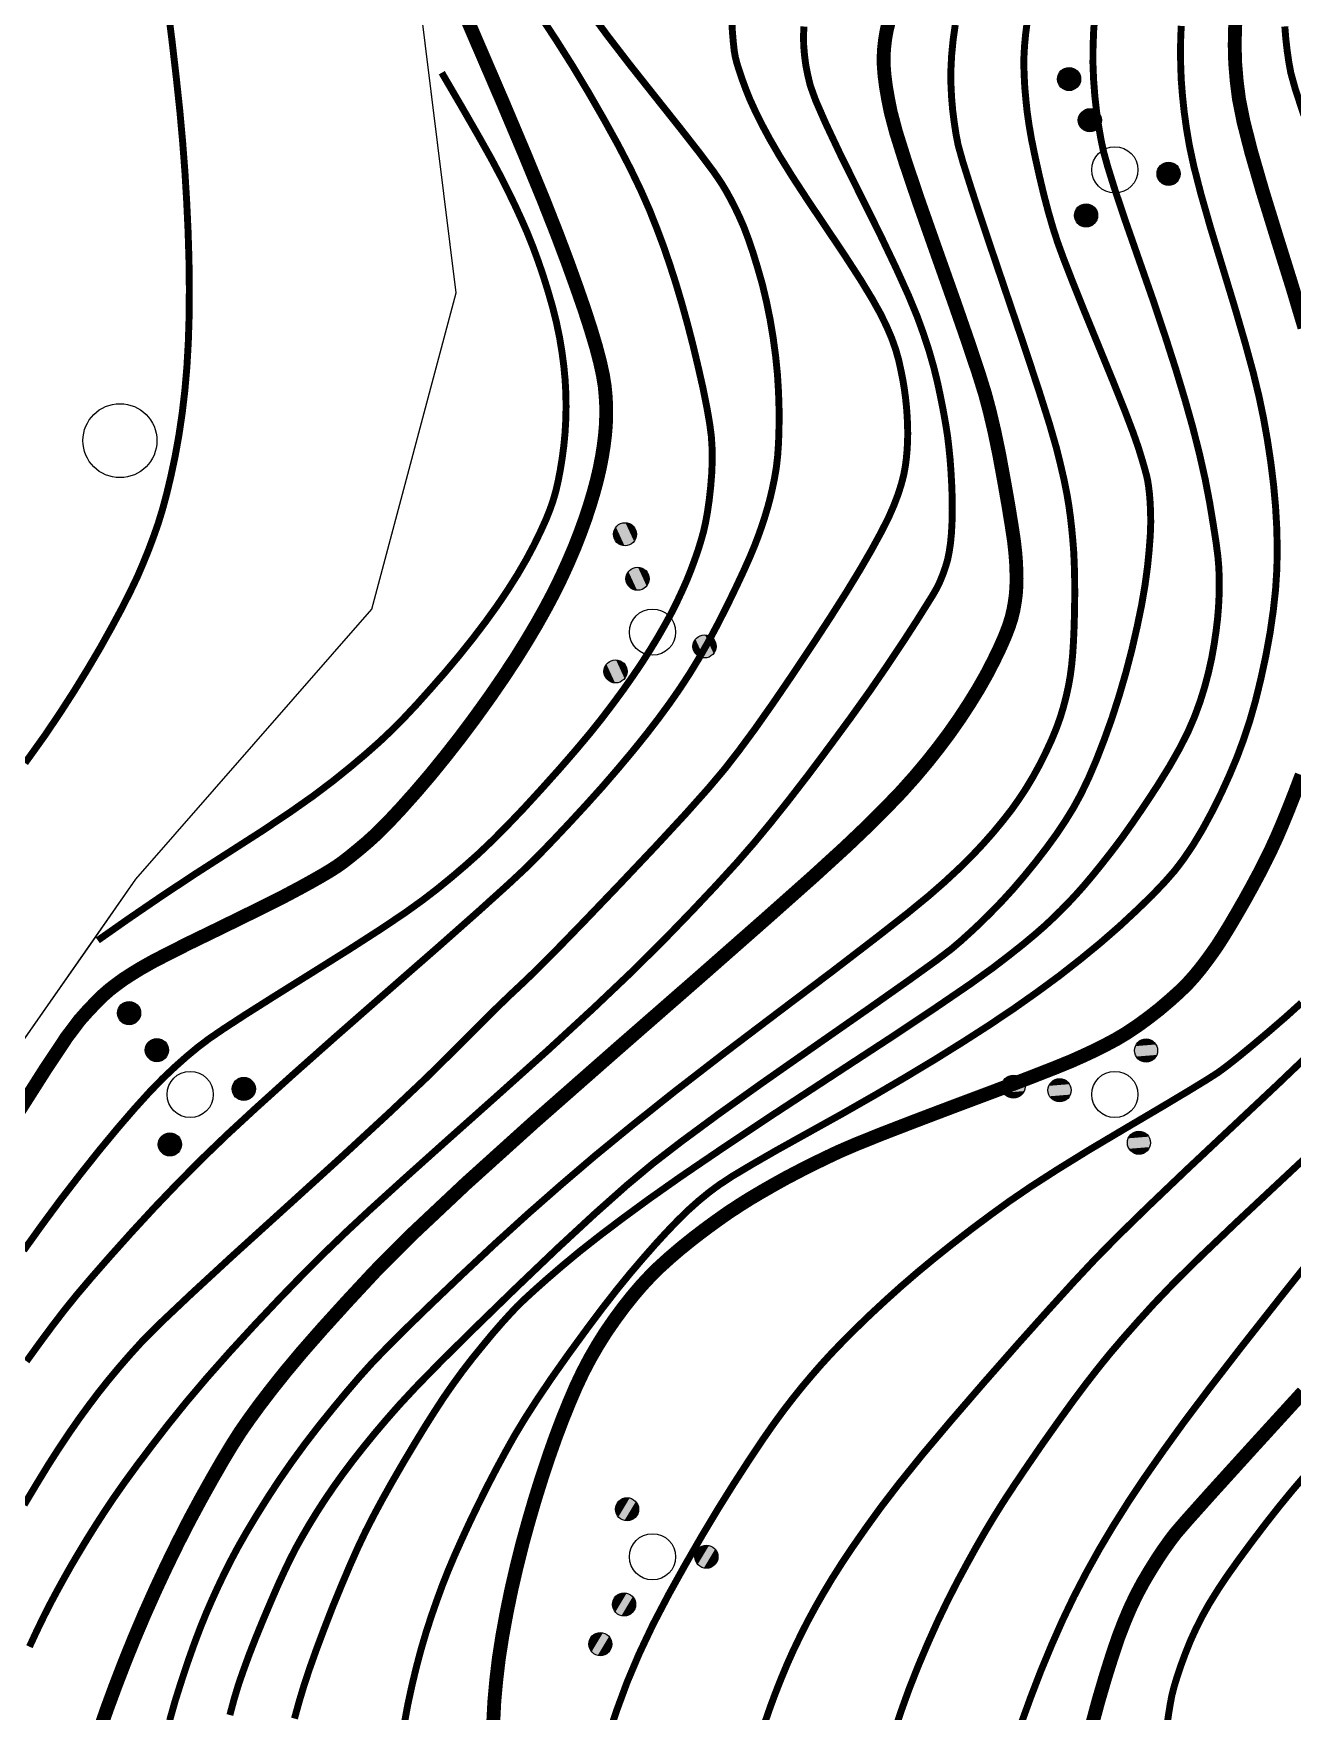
# Model space of a CAD drawing. Extents: x 396500 to 398250, y 1005980 to 1008200.
# Drawn here: x 398226.34 to 398239.96, y 1007892.37 to 1007910.51 of the extents above; entities that cross this region are included whole.
import ezdxf

# ---------------------------------------------------------------- set-up
doc = ezdxf.new("R2010")
doc.units = 0
doc.header["$LTSCALE"] = 0.5
doc.layers.get('0').update_dxf_attribs({"linetype": 'CONTINUOUS'})
doc.layers.add('ASSIST', color=7, linetype='CONTINUOUS', plot=False)
for name, color, linetype in [('DGX', 2, 'CONTINUOUS'), ('DMTZ', 3, 'CONTINUOUS'), ('ZBTZ', 3, 'CONTINUOUS')]:
    doc.layers.add(name, color=color, linetype=linetype)
doc.linetypes.add('10421', pattern='A,2,[150,AAA.SHX,S=1,R=0,X=0,Y=1],1e-11', length=2)
doc.linetypes.add('1161', pattern='A,0,[149,AAA.SHX,S=0.15,R=0,X=0,Y=0],-1.6', length=1.6)

# ---------------------------------------------------------------- blocks, each defined once
blk = doc.blocks.new('gc326')
blk.add_circle((0, 0), 0.8)
blk = doc.blocks.new('*U110')
at = {"linetype": 'Continuous'}
for points in [[(-0.25, 2.2), (-0.238, 2.123), (-0.238, 2.277)], [(-0.238, 2.277), (-0.202, 2.053), (-0.202, 2.347)], [(-0.202, 2.053), (-0.238, 2.277), (-0.238, 2.123)], [(-0.202, 2.347), (-0.147, 1.998), (-0.147, 2.402)], [(-0.147, 1.998), (-0.202, 2.347), (-0.202, 2.053)], [(-0.147, 2.402), (-0.077, 1.962), (-0.077, 2.438)], [(-0.077, 1.962), (-0.147, 2.402), (-0.147, 1.998)], [(-0.077, 2.438), (0, 1.95), (0, 2.45)], [(0, 1.95), (-0.077, 2.438), (-0.077, 1.962)], [(0, 2.45), (0.077, 1.962), (0.077, 2.438)], [(0.077, 1.962), (0, 2.45), (0, 1.95)], [(0.077, 2.438), (0.147, 1.998), (0.147, 2.402)], [(0.147, 1.998), (0.077, 2.438), (0.077, 1.962)], [(0.147, 2.402), (0.202, 2.053), (0.202, 2.347)], [(0.202, 2.053), (0.147, 2.402), (0.147, 1.998)], [(0.202, 2.347), (0.238, 2.123), (0.238, 2.277)], [(0.238, 2.123), (0.202, 2.347), (0.202, 2.053)], [(0.25, 2.2), (0.238, 2.277), (0.238, 2.123)]]:
    blk.add_solid(points, dxfattribs=at)
blk = doc.blocks.new('*U109')
at = {"linetype": 'Continuous'}
for points in [[(-0.25, 1.2), (-0.238, 1.123), (-0.238, 1.277)], [(-0.238, 1.277), (-0.202, 1.053), (-0.202, 1.347)], [(-0.202, 1.053), (-0.238, 1.277), (-0.238, 1.123)], [(-0.202, 1.347), (-0.147, 0.998), (-0.147, 1.402)], [(-0.147, 0.998), (-0.202, 1.347), (-0.202, 1.053)], [(-0.147, 1.402), (-0.077, 0.962), (-0.077, 1.438)], [(-0.077, 0.962), (-0.147, 1.402), (-0.147, 0.998)], [(-0.077, 1.438), (0, 0.95), (0, 1.45)], [(0, 0.95), (-0.077, 1.438), (-0.077, 0.962)], [(0, 1.45), (0.077, 0.962), (0.077, 1.438)], [(0.077, 0.962), (0, 1.45), (0, 0.95)], [(0.077, 1.438), (0.147, 0.998), (0.147, 1.402)], [(0.147, 0.998), (0.077, 1.438), (0.077, 0.962)], [(0.147, 1.402), (0.202, 1.053), (0.202, 1.347)], [(0.202, 1.053), (0.147, 1.402), (0.147, 0.998)], [(0.202, 1.347), (0.238, 1.123), (0.238, 1.277)], [(0.238, 1.123), (0.202, 1.347), (0.202, 1.053)], [(0.25, 1.2), (0.238, 1.277), (0.238, 1.123)]]:
    blk.add_solid(points, dxfattribs=at)
blk = doc.blocks.new('*U108')
at = {"linetype": 'Continuous'}
for points in [[(-1.147, -0.398), (-1.077, -0.838), (-1.077, -0.362)], [(-1.077, -0.362), (-1, -0.85), (-1, -0.35)], [(-1, -0.85), (-1.077, -0.362), (-1.077, -0.838)], [(-1, -0.35), (-0.923, -0.838), (-0.923, -0.362)], [(-0.923, -0.838), (-1, -0.35), (-1, -0.85)], [(-0.923, -0.362), (-0.853, -0.802), (-0.853, -0.398)], [(-0.853, -0.802), (-0.923, -0.362), (-0.923, -0.838)], [(-1.25, -0.6), (-1.238, -0.677), (-1.238, -0.523)], [(-1.238, -0.523), (-1.202, -0.747), (-1.202, -0.453)], [(-1.202, -0.747), (-1.238, -0.523), (-1.238, -0.677)], [(-1.202, -0.453), (-1.147, -0.802), (-1.147, -0.398)], [(-1.147, -0.802), (-1.202, -0.453), (-1.202, -0.747)], [(-1.077, -0.838), (-1.147, -0.398), (-1.147, -0.802)], [(-0.853, -0.398), (-0.798, -0.747), (-0.798, -0.453)], [(-0.798, -0.747), (-0.853, -0.398), (-0.853, -0.802)], [(-0.798, -0.453), (-0.762, -0.677), (-0.762, -0.523)], [(-0.762, -0.677), (-0.798, -0.453), (-0.798, -0.747)], [(-0.75, -0.6), (-0.762, -0.523), (-0.762, -0.677)]]:
    blk.add_solid(points, dxfattribs=at)
blk = doc.blocks.new('*U107')
at = {"linetype": 'Continuous'}
for points in [[(0.853, -0.398), (0.923, -0.838), (0.923, -0.362)], [(0.923, -0.362), (1, -0.85), (1, -0.35)], [(1, -0.85), (0.923, -0.362), (0.923, -0.838)], [(1, -0.35), (1.077, -0.838), (1.077, -0.362)], [(1.077, -0.838), (1, -0.35), (1, -0.85)], [(1.077, -0.362), (1.147, -0.802), (1.147, -0.398)], [(1.147, -0.802), (1.077, -0.362), (1.077, -0.838)], [(0.75, -0.6), (0.762, -0.677), (0.762, -0.523)], [(0.762, -0.523), (0.798, -0.747), (0.798, -0.453)], [(0.798, -0.747), (0.762, -0.523), (0.762, -0.677)], [(0.798, -0.453), (0.853, -0.802), (0.853, -0.398)], [(0.853, -0.802), (0.798, -0.453), (0.798, -0.747)], [(0.923, -0.838), (0.853, -0.398), (0.853, -0.802)], [(1.147, -0.398), (1.202, -0.747), (1.202, -0.453)], [(1.202, -0.747), (1.147, -0.398), (1.147, -0.802)], [(1.202, -0.453), (1.238, -0.677), (1.238, -0.523)], [(1.238, -0.677), (1.202, -0.453), (1.202, -0.747)], [(1.25, -0.6), (1.238, -0.523), (1.238, -0.677)]]:
    blk.add_solid(points, dxfattribs=at)
blk = doc.blocks.new('gc160')
for centre, radius in [((0, 2.2), 0.25), ((0, 1.2), 0.25), ((0, 0), 0.5), ((-1, -0.6), 0.25), ((1, -0.6), 0.25)]:
    blk.add_circle(centre, radius)
at = {"linetype": 'Continuous'}
for name in ['*U110', '*U109', '*U108', '*U107']:
    blk.add_blockref(name, (0, 0), dxfattribs=at)

msp = doc.modelspace()

# ---------------------------------------------------------------- linework, layer by layer
at = {"layer": 'ASSIST', "linetype": '1161', "flags": 128}
msp.add_lwpolyline([(398142.02, 1007800), (398142.399, 1007801.54), (398142.633, 1007802.773), (398142.931, 1007803.579), (398144.715, 1007805.754), (398145.584, 1007806.956), (398146.799, 1007807.848), (398147.861, 1007808.093), (398149.129, 1007808.343), (398150.764, 1007808.784), (398151.939, 1007809.304), (398152.806, 1007810.069), (398152.944, 1007810.789), (398152.788, 1007811.606), (398151.833, 1007813.402), (398150.283, 1007816.089), (398149.271, 1007817.523), (398148.366, 1007819.301), (398147.802, 1007820.892), (398147.709, 1007822.194), (398147.751, 1007823.22), (398147.993, 1007825.125), (398148.563, 1007828.764), (398148.89, 1007831.01), (398148.677, 1007833.131), (398148.356, 1007835.297), (398148.501, 1007837.554), (398148.576, 1007837.886), (398149.025, 1007838.785), (398149.904, 1007840.345), (398150.85, 1007841.759), (398152.198, 1007842.928), (398153.283, 1007843.843), (398154.353, 1007844.354), (398156.242, 1007844.174), (398157.251, 1007844.031), (398159.807, 1007843.503), (398162.288, 1007842.879), (398163.871, 1007842.482), (398165.328, 1007841.983), (398166.696, 1007841.514), (398168.45, 1007840.912), (398173.781, 1007839.09), (398176.049, 1007838.337), (398178.161, 1007837.694), (398180.78, 1007836.928), (398182.566, 1007836.552), (398184.62, 1007836.189), (398186.394, 1007835.99), (398187.912, 1007836.12), (398189.201, 1007837.141), (398189.776, 1007838.251), (398190.12, 1007840.29), (398190.17, 1007842.598), (398190.403, 1007844.951), (398189.043, 1007847.627), (398186.439, 1007850.026), (398182.225, 1007851.659), (398179.103, 1007852.385), (398176.647, 1007852.937), (398174.727, 1007853.334), (398173.11, 1007853.669), (398168.439, 1007854.649), (398165.563, 1007855.29), (398158.789, 1007856.801), (398153.979, 1007858.808), (398149.396, 1007860.72), (398144.127, 1007864.7), (398142.759, 1007865.981), (398141.282, 1007867.363), (398140.55, 1007868.563), (398140.208, 1007869.78), (398140.511, 1007870.688), (398141.35, 1007871.773), (398142.86, 1007872.958), (398144.688, 1007874.352), (398146.121, 1007875.954), (398147.886, 1007878.704), (398148.807, 1007881.026), (398149.69, 1007882.6), (398150.822, 1007883.944), (398152.833, 1007885.552), (398155.084, 1007887.155), (398157.453, 1007888.399), (398159.821, 1007889.906), (398164.065, 1007891.774), (398167.151, 1007892.546), (398170.237, 1007892.763), (398172.231, 1007893.077), (398178.906, 1007894.329), (398187.893, 1007896.515), (398196.105, 1007897.363), (398198.497, 1007897.051), (398200.566, 1007896.587), (398204.507, 1007893.102), (398206.423, 1007891.187), (398209.498, 1007887.729), (398210.612, 1007887.806), (398213.195, 1007888.289), (398215.918, 1007889.203), (398220.573, 1007891.299), (398223.366, 1007894.936), (398225.772, 1007898.967), (398226.909, 1007900.593), (398227.45, 1007901.366), (398230.002, 1007904.286), (398230.914, 1007907.707), (398230.508, 1007910.965), (398230.735, 1007912.853), (398231.346, 1007914.53), (398231.704, 1007915.899), (398231.592, 1007917.4), (398230.516, 1007919.105), (398228.421, 1007920.266), (398226.188, 1007921.034), (398222.702, 1007920.758), (398220.157, 1007919.683), (398213.382, 1007916.314), (398211.653, 1007915.256), (398209.807, 1007914.296), (398207.213, 1007913.194), (398202.736, 1007911.958), (398198.513, 1007911.002), (398193.866, 1007910.829), (398191.118, 1007910.959), (398186.311, 1007911.089), (398183.26, 1007910.44), (398179.978, 1007908.815), (398175.69, 1007907.289), (398170.96, 1007906.391), (398164.865, 1007905.89), (398161.238, 1007904.319), (398157.823, 1007902.535), (398156.043, 1007901.477), (398153.127, 1007900.483), (398149.688, 1007899.603), (398147.117, 1007899.74), (398147.354, 1007906.259), (398146.727, 1007907.847), (398146.513, 1007910.403), (398146.692, 1007913.316), (398146.601, 1007914.543), (398146.316, 1007915.086), (398146.17, 1007915.27), (398146.043, 1007915.397), (398143.818, 1007916.025), (398133.841, 1007918.172), (398117.646, 1007921.722), (398115.495, 1007921.191), (398113.43, 1007918.324), (398111.271, 1007914.72), (398111.659, 1007911.426), (398111.138, 1007910.755), (398109.996, 1007910.755), (398105.411, 1007912.155), (398094.726, 1007914.446), (398089.329, 1007915.756), (398084.446, 1007917.001), (398081.014, 1007918.354), (398077.754, 1007918.158), (398074.291, 1007917.473), (398072.136, 1007917.258), (398058.971, 1007918.699), (398029.655, 1007921.908), (398021.04, 1007925.602), (398010.909, 1007927.444), (398008.421, 1007927.59), (398003.074, 1007927.335), (398001.194, 1007927.455), (398000.225, 1007927.796), (398000.036, 1007927.87)], dxfattribs=at)
msp.add_lwpolyline([(398132.661, 1007881.738), (398132.769, 1007881.211), (398133.601, 1007881.382), (398141.608, 1007884.583), (398151.23, 1007892.921), (398158.425, 1007896.587), (398163.813, 1007898.255), (398177.222, 1007900.881), (398177.958, 1007901.025), (398191.043, 1007902.318), (398200.023, 1007902.31), (398201.946, 1007901.951), (398203.618, 1007901.246), (398205.682, 1007899.601), (398206.826, 1007899.011), (398207.95, 1007898.859), (398209.865, 1007899.317), (398212.589, 1007899.098), (398217.064, 1007898.694), (398219.194, 1007897.824), (398222.834, 1007896.238), (398223.944, 1007895.904), (398224.634, 1007897.06), (398225.745, 1007898.921), (398226.106, 1007899.445), (398226.924, 1007900.614), (398227.45, 1007901.366), (398230.002, 1007904.286), (398230.914, 1007907.707), (398230.508, 1007910.965), (398230.699, 1007912.754), (398231.704, 1007915.899), (398231.592, 1007917.4), (398230.516, 1007919.105), (398229.126, 1007919.934), (398228.364, 1007920.293), (398226.188, 1007921.034), (398222.702, 1007920.758), (398220.333, 1007919.758), (398217.519, 1007918.372), (398213.382, 1007916.314), (398211.653, 1007915.256), (398209.807, 1007914.296), (398207.373, 1007913.262), (398207.213, 1007913.194), (398204.586, 1007912.469), (398202.788, 1007911.973), (398198.513, 1007911.002), (398193.866, 1007910.829), (398191.904, 1007910.922), (398188.508, 1007911.029), (398186.37, 1007911.087), (398183.26, 1007910.44), (398179.978, 1007908.815), (398175.69, 1007907.289), (398172.537, 1007906.691), (398170.96, 1007906.391), (398167.695, 1007906.125), (398165.559, 1007905.947), (398164.865, 1007905.89), (398162.556, 1007904.889), (398161.238, 1007904.319), (398160.364, 1007903.862), (398157.823, 1007902.535), (398156.043, 1007901.477), (398153.127, 1007900.483), (398149.688, 1007899.603), (398147.117, 1007899.74), (398144.548, 1007900.78), (398142.464, 1007902.458), (398141.154, 1007903.579), (398139.568, 1007904.619), (398138.101, 1007904.746), (398137.148, 1007904.882), (398134.27, 1007905.083), (398133.061, 1007904.507), (398132.744, 1007903.558), (398133.412, 1007901.892), (398134.133, 1007899.746), (398133.579, 1007896.877), (398132.456, 1007895.241)], close=True, dxfattribs=at)
at = {"layer": 'DGX', "color": 3, "linetype": 'Continuous', "lineweight": -2, "const_width": 0.15}
for points in [[(398230.86, 1007911.066), (398231.135, 1007910.425), (398231.423, 1007909.756), (398231.663, 1007909.187), (398231.856, 1007908.718), (398232.002, 1007908.348), (398232.117, 1007908.043), (398232.216, 1007907.768), (398232.301, 1007907.524), (398232.37, 1007907.31), (398232.426, 1007907.123), (398232.469, 1007906.959), (398232.5, 1007906.817), (398232.519, 1007906.699), (398232.529, 1007906.592), (398232.535, 1007906.485), (398232.535, 1007906.379), (398232.531, 1007906.274), (398232.522, 1007906.166), (398232.508, 1007906.054), (398232.489, 1007905.935), (398232.465, 1007905.812), (398232.435, 1007905.683), (398232.399, 1007905.549), (398232.357, 1007905.409), (398232.309, 1007905.264), (398232.255, 1007905.115), (398232.195, 1007904.961), (398232.128, 1007904.804), (398232.055, 1007904.643), (398231.974, 1007904.477), (398231.883, 1007904.305), (398231.783, 1007904.126), (398231.673, 1007903.941), (398231.553, 1007903.748), (398231.421, 1007903.548), (398231.278, 1007903.34), (398231.123, 1007903.124), (398230.962, 1007902.908), (398230.8, 1007902.701), (398230.638, 1007902.501), (398230.474, 1007902.309), (398230.318, 1007902.134), (398230.177, 1007901.983), (398230.051, 1007901.857), (398229.939, 1007901.756), (398229.841, 1007901.674), (398229.755, 1007901.604), (398229.68, 1007901.546), (398229.617, 1007901.502), (398229.548, 1007901.458), (398229.459, 1007901.405), (398229.35, 1007901.343), (398229.219, 1007901.271), (398229.057, 1007901.185), (398228.853, 1007901.082), (398228.606, 1007900.96), (398228.318, 1007900.819), (398228.034, 1007900.681), (398227.803, 1007900.565), (398227.624, 1007900.472), (398227.497, 1007900.4), (398227.401, 1007900.341), (398227.313, 1007900.284), (398227.235, 1007900.227), (398227.165, 1007900.173), (398227.095, 1007900.112), (398227.018, 1007900.036), (398226.932, 1007899.946), (398226.839, 1007899.842), (398226.699, 1007899.656), (398226.475, 1007899.319), (398226.166, 1007898.833)], [(398227.061, 1007892.178), (398227.137, 1007892.395), (398227.227, 1007892.639), (398227.326, 1007892.896), (398227.431, 1007893.156), (398227.542, 1007893.417), (398227.66, 1007893.681), (398227.781, 1007893.94), (398227.904, 1007894.192), (398228.028, 1007894.435), (398228.154, 1007894.669), (398228.276, 1007894.887), (398228.387, 1007895.08), (398228.488, 1007895.248), (398228.579, 1007895.391), (398228.675, 1007895.529), (398228.788, 1007895.684), (398228.919, 1007895.855), (398229.068, 1007896.042), (398229.247, 1007896.256), (398229.468, 1007896.508), (398229.731, 1007896.798), (398230.035, 1007897.125), (398230.444, 1007897.535), (398231.017, 1007898.074), (398231.756, 1007898.741), (398232.66, 1007899.536), (398233.554, 1007900.317), (398234.262, 1007900.94), (398234.785, 1007901.405), (398235.122, 1007901.713), (398235.352, 1007901.932), (398235.554, 1007902.133), (398235.73, 1007902.316), (398235.877, 1007902.481), (398236.008, 1007902.637), (398236.132, 1007902.794), (398236.25, 1007902.952), (398236.361, 1007903.111), (398236.464, 1007903.269), (398236.56, 1007903.425), (398236.647, 1007903.578), (398236.725, 1007903.729), (398236.793, 1007903.87), (398236.848, 1007903.995), (398236.89, 1007904.104), (398236.919, 1007904.196), (398236.939, 1007904.28), (398236.954, 1007904.364), (398236.965, 1007904.447), (398236.971, 1007904.531), (398236.973, 1007904.617), (398236.971, 1007904.708), (398236.967, 1007904.802), (398236.959, 1007904.901), (398236.945, 1007905.026), (398236.919, 1007905.198), (398236.883, 1007905.418), (398236.836, 1007905.685), (398236.785, 1007905.962), (398236.734, 1007906.208), (398236.683, 1007906.425), (398236.633, 1007906.613), (398236.563, 1007906.838), (398236.452, 1007907.17), (398236.3, 1007907.608), (398236.107, 1007908.152), (398235.916, 1007908.694), (398235.77, 1007909.126), (398235.669, 1007909.448), (398235.613, 1007909.66), (398235.583, 1007909.809), (398235.56, 1007909.942), (398235.545, 1007910.059), (398235.537, 1007910.16), (398235.535, 1007910.253), (398235.54, 1007910.349), (398235.551, 1007910.446), (398235.568, 1007910.546), (398235.593, 1007910.648)], [(398240.07, 1007895.819), (398239.508, 1007895.203), (398239.091, 1007894.743), (398238.819, 1007894.439), (398238.691, 1007894.291), (398238.632, 1007894.213), (398238.567, 1007894.122), (398238.496, 1007894.016), (398238.42, 1007893.895), (398238.343, 1007893.765), (398238.27, 1007893.629), (398238.202, 1007893.486), (398238.139, 1007893.338), (398238.075, 1007893.172), (398238.008, 1007892.974), (398237.936, 1007892.746), (398237.86, 1007892.487), (398237.787, 1007892.217)]]:
    msp.add_lwpolyline(points, dxfattribs=at)
at = {"layer": 'DGX', "linetype": 'Continuous', "const_width": 0.075}
for points in [[(398227.786, 1007910.86), (398227.84, 1007910.431), (398227.886, 1007910.034), (398227.925, 1007909.669), (398227.955, 1007909.336), (398227.979, 1007909.02), (398227.998, 1007908.703), (398228.013, 1007908.386), (398228.023, 1007908.069), (398228.027, 1007907.758), (398228.025, 1007907.462), (398228.016, 1007907.18), (398228.001, 1007906.913), (398227.979, 1007906.657), (398227.95, 1007906.41), (398227.915, 1007906.173), (398227.874, 1007905.945), (398227.829, 1007905.732), (398227.783, 1007905.539), (398227.737, 1007905.367), (398227.69, 1007905.214), (398227.64, 1007905.072), (398227.586, 1007904.928), (398227.527, 1007904.783), (398227.464, 1007904.636), (398227.389, 1007904.479), (398227.298, 1007904.299), (398227.19, 1007904.098), (398227.066, 1007903.875), (398226.928, 1007903.641), (398226.783, 1007903.405), (398226.63, 1007903.168), (398226.47, 1007902.93), (398226.251, 1007902.624)], [(398231.826, 1007910.699), (398231.999, 1007910.435), (398232.171, 1007910.163), (398232.34, 1007909.882), (398232.507, 1007909.592), (398232.663, 1007909.31), (398232.797, 1007909.052), (398232.91, 1007908.817), (398233.003, 1007908.606), (398233.082, 1007908.407), (398233.157, 1007908.207), (398233.226, 1007908.005), (398233.291, 1007907.803), (398233.353, 1007907.594), (398233.414, 1007907.374), (398233.474, 1007907.142), (398233.532, 1007906.898), (398233.585, 1007906.664), (398233.625, 1007906.463), (398233.654, 1007906.295), (398233.672, 1007906.159), (398233.68, 1007906.035), (398233.682, 1007905.903), (398233.677, 1007905.762), (398233.665, 1007905.613), (398233.649, 1007905.467), (398233.63, 1007905.336), (398233.609, 1007905.221), (398233.586, 1007905.12), (398233.559, 1007905.025), (398233.529, 1007904.927), (398233.493, 1007904.824), (398233.454, 1007904.718), (398233.41, 1007904.607), (398233.359, 1007904.492), (398233.303, 1007904.372), (398233.241, 1007904.248), (398233.171, 1007904.12), (398233.095, 1007903.987), (398233.011, 1007903.849), (398232.92, 1007903.706), (398232.821, 1007903.56), (398232.716, 1007903.411), (398232.604, 1007903.259), (398232.486, 1007903.104), (398232.354, 1007902.939), (398232.202, 1007902.758), (398232.03, 1007902.56), (398231.838, 1007902.346), (398231.644, 1007902.134), (398231.465, 1007901.947), (398231.301, 1007901.782), (398231.153, 1007901.641), (398231.009, 1007901.513), (398230.861, 1007901.387), (398230.709, 1007901.263), (398230.552, 1007901.142), (398230.357, 1007901.002), (398230.092, 1007900.824), (398229.758, 1007900.609), (398229.353, 1007900.355), (398228.954, 1007900.106), (398228.635, 1007899.904), (398228.397, 1007899.749), (398228.239, 1007899.641), (398228.12, 1007899.551), (398227.997, 1007899.449), (398227.87, 1007899.336), (398227.739, 1007899.212), (398227.596, 1007899.065), (398227.434, 1007898.886), (398227.252, 1007898.675), (398227.05, 1007898.431), (398226.841, 1007898.168), (398226.635, 1007897.901), (398226.434, 1007897.629), (398226.236, 1007897.353)], [(398233.892, 1007910.672), (398233.9, 1007910.532), (398233.91, 1007910.416), (398233.92, 1007910.324), (398233.932, 1007910.256), (398233.948, 1007910.194), (398233.972, 1007910.117), (398234.003, 1007910.025), (398234.042, 1007909.919), (398234.09, 1007909.799), (398234.15, 1007909.668), (398234.221, 1007909.525), (398234.304, 1007909.371), (398234.409, 1007909.19), (398234.546, 1007908.969), (398234.717, 1007908.707), (398234.92, 1007908.405), (398235.12, 1007908.106), (398235.284, 1007907.853), (398235.411, 1007907.644), (398235.502, 1007907.481), (398235.568, 1007907.345), (398235.623, 1007907.217), (398235.666, 1007907.095), (398235.698, 1007906.982), (398235.722, 1007906.873), (398235.743, 1007906.768), (398235.76, 1007906.665), (398235.773, 1007906.566), (398235.783, 1007906.469), (398235.79, 1007906.373), (398235.794, 1007906.279), (398235.796, 1007906.187), (398235.794, 1007906.096), (398235.789, 1007906.006), (398235.781, 1007905.917), (398235.769, 1007905.828), (398235.752, 1007905.737), (398235.726, 1007905.637), (398235.691, 1007905.528), (398235.647, 1007905.412), (398235.588, 1007905.277), (398235.507, 1007905.117), (398235.405, 1007904.93), (398235.281, 1007904.716), (398235.135, 1007904.476), (398234.965, 1007904.208), (398234.772, 1007903.912), (398234.556, 1007903.588), (398234.339, 1007903.27), (398234.144, 1007902.993), (398233.97, 1007902.757), (398233.818, 1007902.561), (398233.641, 1007902.351), (398233.394, 1007902.074), (398233.076, 1007901.73), (398232.687, 1007901.319), (398232.303, 1007900.918), (398231.999, 1007900.605), (398231.774, 1007900.379), (398231.629, 1007900.24), (398231.505, 1007900.124), (398231.342, 1007899.967), (398231.141, 1007899.767), (398230.901, 1007899.526), (398230.594, 1007899.223), (398230.187, 1007898.838), (398229.682, 1007898.372), (398229.079, 1007897.824), (398228.491, 1007897.291), (398228.035, 1007896.87), (398227.709, 1007896.562), (398227.514, 1007896.366), (398227.387, 1007896.226), (398227.267, 1007896.088), (398227.152, 1007895.95), (398227.044, 1007895.814), (398226.938, 1007895.674), (398226.831, 1007895.527), (398226.723, 1007895.372), (398226.615, 1007895.21), (398226.501, 1007895.032), (398226.377, 1007894.829), (398226.241, 1007894.602)], [(398232.351, 1007910.759), (398232.547, 1007910.493), (398232.786, 1007910.182), (398233.068, 1007909.826), (398233.339, 1007909.485), (398233.549, 1007909.216), (398233.696, 1007909.02), (398233.78, 1007908.897), (398233.833, 1007908.809), (398233.883, 1007908.718), (398233.931, 1007908.624), (398233.977, 1007908.527), (398234.024, 1007908.42), (398234.072, 1007908.292), (398234.122, 1007908.146), (398234.173, 1007907.979), (398234.224, 1007907.8), (398234.268, 1007907.615), (398234.307, 1007907.424), (398234.34, 1007907.227), (398234.367, 1007907.027), (398234.387, 1007906.829), (398234.399, 1007906.631), (398234.405, 1007906.435), (398234.404, 1007906.25), (398234.399, 1007906.086), (398234.389, 1007905.942), (398234.375, 1007905.819), (398234.356, 1007905.708), (398234.334, 1007905.599), (398234.309, 1007905.492), (398234.281, 1007905.387), (398234.25, 1007905.284), (398234.216, 1007905.18), (398234.179, 1007905.076), (398234.139, 1007904.972), (398234.09, 1007904.854), (398234.025, 1007904.708), (398233.944, 1007904.535), (398233.847, 1007904.334), (398233.742, 1007904.127), (398233.64, 1007903.935), (398233.539, 1007903.758), (398233.44, 1007903.595), (398233.337, 1007903.437), (398233.224, 1007903.274), (398233.1, 1007903.105), (398232.966, 1007902.931), (398232.821, 1007902.751), (398232.664, 1007902.564), (398232.496, 1007902.369), (398232.315, 1007902.168), (398232.135, 1007901.973), (398231.967, 1007901.795), (398231.813, 1007901.635), (398231.671, 1007901.493), (398231.476, 1007901.311), (398231.164, 1007901.029), (398230.735, 1007900.649), (398230.187, 1007900.17), (398229.623, 1007899.676), (398229.144, 1007899.251), (398228.75, 1007898.895), (398228.439, 1007898.608), (398228.174, 1007898.353), (398227.913, 1007898.091), (398227.656, 1007897.823), (398227.403, 1007897.549), (398227.169, 1007897.288), (398226.969, 1007897.06), (398226.803, 1007896.864), (398226.671, 1007896.7), (398226.549, 1007896.541), (398226.414, 1007896.359), (398226.266, 1007896.154)], [(398227.814, 1007892.269), (398227.874, 1007892.482), (398227.942, 1007892.697), (398228.011, 1007892.904), (398228.078, 1007893.093), (398228.143, 1007893.265), (398228.205, 1007893.419), (398228.268, 1007893.564), (398228.333, 1007893.707), (398228.401, 1007893.85), (398228.471, 1007893.99), (398228.55, 1007894.138), (398228.642, 1007894.3), (398228.748, 1007894.477), (398228.868, 1007894.669), (398228.998, 1007894.868), (398229.135, 1007895.065), (398229.279, 1007895.262), (398229.43, 1007895.458), (398229.582, 1007895.646), (398229.727, 1007895.821), (398229.866, 1007895.983), (398229.999, 1007896.131), (398230.158, 1007896.296), (398230.373, 1007896.511), (398230.645, 1007896.775), (398230.973, 1007897.088), (398231.33, 1007897.422), (398231.689, 1007897.748), (398232.05, 1007898.065), (398232.413, 1007898.375), (398232.811, 1007898.701), (398233.275, 1007899.071), (398233.808, 1007899.483), (398234.407, 1007899.937), (398234.983, 1007900.372), (398235.444, 1007900.726), (398235.792, 1007900.998), (398236.025, 1007901.189), (398236.194, 1007901.337), (398236.348, 1007901.48), (398236.487, 1007901.617), (398236.612, 1007901.75), (398236.725, 1007901.878), (398236.827, 1007902.002), (398236.92, 1007902.121), (398237.002, 1007902.237), (398237.078, 1007902.353), (398237.151, 1007902.475), (398237.221, 1007902.603), (398237.288, 1007902.737), (398237.35, 1007902.87), (398237.403, 1007902.998), (398237.447, 1007903.121), (398237.482, 1007903.238), (398237.511, 1007903.351), (398237.535, 1007903.461), (398237.554, 1007903.569), (398237.568, 1007903.674), (398237.579, 1007903.789), (398237.588, 1007903.927), (398237.595, 1007904.087), (398237.6, 1007904.269), (398237.602, 1007904.453), (398237.601, 1007904.622), (398237.597, 1007904.775), (398237.591, 1007904.911), (398237.581, 1007905.038), (398237.569, 1007905.164), (398237.555, 1007905.288), (398237.538, 1007905.41), (398237.516, 1007905.541), (398237.486, 1007905.69), (398237.447, 1007905.857), (398237.401, 1007906.041), (398237.328, 1007906.294), (398237.211, 1007906.663), (398237.05, 1007907.15), (398236.845, 1007907.754), (398236.644, 1007908.348), (398236.493, 1007908.805), (398236.392, 1007909.125), (398236.341, 1007909.307), (398236.318, 1007909.426), (398236.299, 1007909.551), (398236.282, 1007909.684), (398236.27, 1007909.825), (398236.263, 1007909.972), (398236.263, 1007910.124), (398236.271, 1007910.282), (398236.287, 1007910.445), (398236.31, 1007910.607)], [(398234.673, 1007910.589), (398234.669, 1007910.485), (398234.671, 1007910.381), (398234.68, 1007910.276), (398234.694, 1007910.169), (398234.716, 1007910.059), (398234.743, 1007909.948), (398234.8, 1007909.79), (398234.908, 1007909.543), (398235.067, 1007909.206), (398235.278, 1007908.78), (398235.495, 1007908.344), (398235.67, 1007907.977), (398235.805, 1007907.679), (398235.899, 1007907.451), (398235.968, 1007907.261), (398236.028, 1007907.077), (398236.079, 1007906.899), (398236.121, 1007906.726), (398236.155, 1007906.564), (398236.184, 1007906.415), (398236.208, 1007906.279), (398236.227, 1007906.157), (398236.241, 1007906.038), (398236.254, 1007905.91), (398236.264, 1007905.773), (398236.272, 1007905.629), (398236.277, 1007905.485), (398236.278, 1007905.35), (398236.275, 1007905.226), (398236.269, 1007905.111), (398236.259, 1007905.006), (398236.245, 1007904.91), (398236.228, 1007904.825), (398236.206, 1007904.75), (398236.183, 1007904.683), (398236.159, 1007904.621), (398236.135, 1007904.565), (398236.11, 1007904.515), (398236.069, 1007904.443), (398235.994, 1007904.323), (398235.888, 1007904.154), (398235.748, 1007903.938), (398235.581, 1007903.687), (398235.394, 1007903.415), (398235.185, 1007903.122), (398234.954, 1007902.808), (398234.723, 1007902.499), (398234.509, 1007902.222), (398234.313, 1007901.976), (398234.135, 1007901.761), (398233.948, 1007901.546), (398233.725, 1007901.302), (398233.466, 1007901.027), (398233.171, 1007900.722), (398232.822, 1007900.375), (398232.402, 1007899.976), (398231.91, 1007899.523), (398231.346, 1007899.017), (398230.795, 1007898.526), (398230.34, 1007898.118), (398229.983, 1007897.794), (398229.723, 1007897.552), (398229.503, 1007897.34), (398229.264, 1007897.102), (398229.008, 1007896.838), (398228.734, 1007896.548), (398228.463, 1007896.253), (398228.216, 1007895.974), (398227.993, 1007895.711), (398227.794, 1007895.464), (398227.617, 1007895.235), (398227.461, 1007895.028), (398227.326, 1007894.843), (398227.211, 1007894.679), (398227.11, 1007894.528), (398227.013, 1007894.378), (398226.921, 1007894.231), (398226.834, 1007894.087), (398226.75, 1007893.945), (398226.671, 1007893.805), (398226.595, 1007893.667), (398226.523, 1007893.532), (398226.451, 1007893.39), (398226.376, 1007893.235), (398226.298, 1007893.067)], [(398230.757, 1007910.089), (398230.974, 1007909.718), (398231.153, 1007909.407), (398231.294, 1007909.156), (398231.396, 1007908.964), (398231.476, 1007908.805), (398231.55, 1007908.652), (398231.618, 1007908.504), (398231.68, 1007908.363), (398231.738, 1007908.219), (398231.795, 1007908.065), (398231.851, 1007907.903), (398231.905, 1007907.73), (398231.955, 1007907.556), (398231.997, 1007907.388), (398232.031, 1007907.225), (398232.057, 1007907.068), (398232.077, 1007906.915), (398232.091, 1007906.766), (398232.099, 1007906.619), (398232.101, 1007906.475), (398232.098, 1007906.334), (398232.09, 1007906.194), (398232.077, 1007906.056), (398232.059, 1007905.92), (398232.038, 1007905.79), (398232.015, 1007905.671), (398231.99, 1007905.563), (398231.962, 1007905.466), (398231.928, 1007905.367), (398231.882, 1007905.253), (398231.823, 1007905.123), (398231.753, 1007904.979), (398231.671, 1007904.825), (398231.578, 1007904.665), (398231.473, 1007904.499), (398231.358, 1007904.328), (398231.231, 1007904.152), (398231.094, 1007903.972), (398230.947, 1007903.788), (398230.789, 1007903.6), (398230.63, 1007903.419), (398230.483, 1007903.255), (398230.345, 1007903.108), (398230.218, 1007902.98), (398230.087, 1007902.856), (398229.938, 1007902.724), (398229.772, 1007902.584), (398229.589, 1007902.436), (398229.374, 1007902.273), (398229.114, 1007902.09), (398228.808, 1007901.885), (398228.456, 1007901.659), (398228.087, 1007901.422), (398227.728, 1007901.184), (398227.378, 1007900.945), (398227.037, 1007900.706)], [(398235.646, 1007892.13), (398235.721, 1007892.36), (398235.808, 1007892.602), (398235.908, 1007892.856), (398236.015, 1007893.108), (398236.121, 1007893.344), (398236.228, 1007893.566), (398236.334, 1007893.773), (398236.438, 1007893.966), (398236.539, 1007894.148), (398236.636, 1007894.317), (398236.731, 1007894.475), (398236.833, 1007894.638), (398236.956, 1007894.825), (398237.098, 1007895.035), (398237.259, 1007895.269), (398237.424, 1007895.502), (398237.577, 1007895.714), (398237.718, 1007895.903), (398237.847, 1007896.069), (398237.977, 1007896.23), (398238.122, 1007896.4), (398238.282, 1007896.581), (398238.456, 1007896.773), (398238.675, 1007897.002), (398238.971, 1007897.294), (398239.343, 1007897.649), (398239.791, 1007898.068), (398240.225, 1007898.474)], [(398237.014, 1007892.212), (398237.124, 1007892.515), (398237.236, 1007892.806), (398237.352, 1007893.085), (398237.47, 1007893.352), (398237.594, 1007893.611), (398237.727, 1007893.867), (398237.868, 1007894.121), (398238.017, 1007894.371), (398238.179, 1007894.628), (398238.361, 1007894.901), (398238.563, 1007895.19), (398238.783, 1007895.495), (398239.054, 1007895.855), (398239.404, 1007896.308), (398239.834, 1007896.854), (398240.344, 1007897.493)], [(398238.596, 1007892.182), (398238.616, 1007892.331), (398238.636, 1007892.453), (398238.654, 1007892.547), (398238.677, 1007892.635), (398238.708, 1007892.738), (398238.747, 1007892.855), (398238.796, 1007892.988), (398238.851, 1007893.126), (398238.913, 1007893.262), (398238.98, 1007893.395), (398239.053, 1007893.526), (398239.139, 1007893.665), (398239.245, 1007893.825), (398239.372, 1007894.004), (398239.519, 1007894.203), (398239.671, 1007894.403), (398239.816, 1007894.587), (398239.953, 1007894.754), (398240.082, 1007894.905)]]:
    msp.add_lwpolyline(points, dxfattribs=at)
at = {"layer": 'DGX', "color": 3, "linetype": 'Continuous', "lineweight": -2, "const_width": 0.15, "flags": 128}
for points in [[(398239.347, 1007910.752), (398239.336, 1007910.573), (398239.332, 1007910.386), (398239.337, 1007910.196), (398239.353, 1007910.003), (398239.378, 1007909.806), (398239.426, 1007909.564), (398239.511, 1007909.231), (398239.633, 1007908.809), (398239.791, 1007908.297), (398239.953, 1007907.778), (398240.086, 1007907.334)], [(398240.056, 1007902.493), (398239.985, 1007902.306), (398239.914, 1007902.125), (398239.847, 1007901.962), (398239.785, 1007901.817), (398239.726, 1007901.689), (398239.666, 1007901.566), (398239.598, 1007901.433), (398239.522, 1007901.291), (398239.438, 1007901.139), (398239.353, 1007900.991), (398239.276, 1007900.86), (398239.206, 1007900.746), (398239.144, 1007900.649), (398239.084, 1007900.563), (398239.023, 1007900.479), (398238.96, 1007900.397), (398238.896, 1007900.319), (398238.824, 1007900.239), (398238.737, 1007900.153), (398238.635, 1007900.061), (398238.519, 1007899.962), (398238.396, 1007899.866), (398238.278, 1007899.78), (398238.163, 1007899.703), (398238.052, 1007899.637), (398237.94, 1007899.577), (398237.821, 1007899.517), (398237.695, 1007899.458), (398237.563, 1007899.399), (398237.384, 1007899.326), (398237.118, 1007899.222), (398236.764, 1007899.087), (398236.324, 1007898.922), (398235.881, 1007898.754), (398235.521, 1007898.615), (398235.245, 1007898.504), (398235.052, 1007898.421), (398234.902, 1007898.35), (398234.757, 1007898.279), (398234.615, 1007898.207), (398234.476, 1007898.134), (398234.343, 1007898.06), (398234.214, 1007897.986), (398234.089, 1007897.912), (398233.97, 1007897.837), (398233.85, 1007897.758), (398233.727, 1007897.671), (398233.598, 1007897.577), (398233.465, 1007897.475), (398233.336, 1007897.371), (398233.217, 1007897.269), (398233.108, 1007897.17), (398233.01, 1007897.073), (398232.917, 1007896.973), (398232.822, 1007896.862), (398232.725, 1007896.74), (398232.627, 1007896.607), (398232.531, 1007896.468), (398232.442, 1007896.326), (398232.359, 1007896.182), (398232.282, 1007896.035), (398232.209, 1007895.88), (398232.136, 1007895.71), (398232.062, 1007895.527), (398231.987, 1007895.329), (398231.913, 1007895.119), (398231.84, 1007894.9), (398231.768, 1007894.67), (398231.698, 1007894.431), (398231.63, 1007894.185), (398231.568, 1007893.937), (398231.51, 1007893.687), (398231.458, 1007893.434), (398231.412, 1007893.184), (398231.374, 1007892.94), (398231.346, 1007892.703), (398231.325, 1007892.472), (398231.312, 1007892.213)]]:
    msp.add_lwpolyline(points, dxfattribs=at)
at = {"layer": 'DGX', "linetype": 'Continuous', "const_width": 0.075, "flags": 128}
for points in [[(398237.086, 1007910.623), (398237.07, 1007910.499), (398237.059, 1007910.379), (398237.053, 1007910.264), (398237.052, 1007910.154), (398237.056, 1007910.044), (398237.062, 1007909.927), (398237.073, 1007909.806), (398237.086, 1007909.678), (398237.106, 1007909.536), (398237.134, 1007909.372), (398237.172, 1007909.187), (398237.218, 1007908.979), (398237.268, 1007908.769), (398237.318, 1007908.579), (398237.368, 1007908.407), (398237.417, 1007908.255), (398237.482, 1007908.077), (398237.578, 1007907.83), (398237.705, 1007907.513), (398237.863, 1007907.127), (398238.02, 1007906.743), (398238.144, 1007906.433), (398238.234, 1007906.196), (398238.291, 1007906.033), (398238.327, 1007905.916), (398238.356, 1007905.817), (398238.378, 1007905.736), (398238.392, 1007905.673), (398238.401, 1007905.612), (398238.41, 1007905.537), (398238.417, 1007905.449), (398238.422, 1007905.347), (398238.424, 1007905.228), (398238.419, 1007905.088), (398238.407, 1007904.928), (398238.389, 1007904.747), (398238.362, 1007904.547), (398238.325, 1007904.331), (398238.277, 1007904.099), (398238.22, 1007903.85), (398238.154, 1007903.597), (398238.082, 1007903.35), (398238.005, 1007903.11), (398237.921, 1007902.876), (398237.836, 1007902.657), (398237.752, 1007902.461), (398237.669, 1007902.288), (398237.587, 1007902.138), (398237.5, 1007901.997), (398237.403, 1007901.852), (398237.294, 1007901.702), (398237.175, 1007901.548), (398237.051, 1007901.396), (398236.93, 1007901.255), (398236.811, 1007901.125), (398236.694, 1007901.005), (398236.582, 1007900.894), (398236.473, 1007900.792), (398236.369, 1007900.698), (398236.269, 1007900.613), (398236.105, 1007900.488), (398235.808, 1007900.274), (398235.378, 1007899.971), (398234.816, 1007899.579), (398234.234, 1007899.172), (398233.744, 1007898.822), (398233.347, 1007898.529), (398233.042, 1007898.294), (398232.755, 1007898.054), (398232.411, 1007897.748), (398232.01, 1007897.377), (398231.552, 1007896.94), (398231.108, 1007896.508), (398230.751, 1007896.155), (398230.481, 1007895.879), (398230.297, 1007895.681), (398230.159, 1007895.524), (398230.03, 1007895.372), (398229.909, 1007895.223), (398229.796, 1007895.08), (398229.69, 1007894.939), (398229.59, 1007894.799), (398229.495, 1007894.66), (398229.406, 1007894.522), (398229.323, 1007894.387), (398229.248, 1007894.258), (398229.179, 1007894.134), (398229.118, 1007894.015), (398229.057, 1007893.888), (398228.988, 1007893.738), (398228.912, 1007893.563), (398228.828, 1007893.365), (398228.746, 1007893.165), (398228.674, 1007892.981), (398228.613, 1007892.814), (398228.561, 1007892.665), (398228.514, 1007892.51), (398228.465, 1007892.328)], [(398237.821, 1007910.727), (398237.807, 1007910.549), (398237.8, 1007910.368), (398237.799, 1007910.189), (398237.806, 1007910.014), (398237.819, 1007909.842), (398237.837, 1007909.677), (398237.859, 1007909.522), (398237.884, 1007909.377), (398237.912, 1007909.242), (398237.959, 1007909.072), (398238.038, 1007908.819), (398238.15, 1007908.486), (398238.295, 1007908.071), (398238.448, 1007907.634), (398238.582, 1007907.234), (398238.698, 1007906.872), (398238.796, 1007906.547), (398238.88, 1007906.248), (398238.952, 1007905.963), (398239.013, 1007905.692), (398239.062, 1007905.436), (398239.1, 1007905.205), (398239.13, 1007905.013), (398239.15, 1007904.86), (398239.16, 1007904.744), (398239.164, 1007904.645), (398239.165, 1007904.54), (398239.163, 1007904.429), (398239.157, 1007904.312), (398239.147, 1007904.188), (398239.131, 1007904.054), (398239.11, 1007903.911), (398239.083, 1007903.758), (398239.048, 1007903.601), (398239.006, 1007903.443), (398238.957, 1007903.286), (398238.899, 1007903.128), (398238.828, 1007902.963), (398238.737, 1007902.783), (398238.627, 1007902.589), (398238.497, 1007902.379), (398238.361, 1007902.172), (398238.232, 1007901.983), (398238.111, 1007901.812), (398237.996, 1007901.66), (398237.889, 1007901.524), (398237.791, 1007901.403), (398237.7, 1007901.295), (398237.617, 1007901.202), (398237.537, 1007901.116), (398237.453, 1007901.031), (398237.367, 1007900.946), (398237.277, 1007900.862), (398237.173, 1007900.771), (398237.047, 1007900.666), (398236.897, 1007900.547), (398236.724, 1007900.414), (398236.475, 1007900.235), (398236.1, 1007899.979), (398235.599, 1007899.645), (398234.97, 1007899.234), (398234.328, 1007898.814), (398233.785, 1007898.452), (398233.341, 1007898.15), (398232.996, 1007897.907), (398232.715, 1007897.701), (398232.465, 1007897.512), (398232.246, 1007897.34), (398232.058, 1007897.184), (398231.898, 1007897.046), (398231.763, 1007896.926), (398231.654, 1007896.826), (398231.57, 1007896.745), (398231.494, 1007896.664), (398231.406, 1007896.567), (398231.307, 1007896.453), (398231.198, 1007896.321), (398231.085, 1007896.182), (398230.978, 1007896.043), (398230.877, 1007895.904), (398230.78, 1007895.765), (398230.683, 1007895.616), (398230.577, 1007895.449), (398230.463, 1007895.262), (398230.34, 1007895.056), (398230.219, 1007894.847), (398230.111, 1007894.654), (398230.015, 1007894.475), (398229.932, 1007894.312), (398229.852, 1007894.144), (398229.766, 1007893.951), (398229.674, 1007893.734), (398229.575, 1007893.493), (398229.481, 1007893.25), (398229.398, 1007893.028), (398229.327, 1007892.829), (398229.268, 1007892.651), (398229.216, 1007892.478), (398229.164, 1007892.29)], [(398238.754, 1007910.596), (398238.748, 1007910.46), (398238.746, 1007910.317), (398238.748, 1007910.166), (398238.754, 1007910.009), (398238.767, 1007909.844), (398238.785, 1007909.671), (398238.81, 1007909.49), (398238.842, 1007909.301), (398238.891, 1007909.073), (398238.967, 1007908.777), (398239.071, 1007908.412), (398239.203, 1007907.979), (398239.336, 1007907.541), (398239.446, 1007907.163), (398239.533, 1007906.843), (398239.596, 1007906.583), (398239.644, 1007906.352), (398239.686, 1007906.116), (398239.722, 1007905.878), (398239.752, 1007905.635), (398239.774, 1007905.395), (398239.787, 1007905.163), (398239.792, 1007904.938), (398239.788, 1007904.72), (398239.774, 1007904.501), (398239.749, 1007904.271), (398239.714, 1007904.03), (398239.668, 1007903.779), (398239.614, 1007903.53), (398239.557, 1007903.297), (398239.495, 1007903.08), (398239.428, 1007902.878), (398239.356, 1007902.684), (398239.274, 1007902.489), (398239.184, 1007902.292), (398239.086, 1007902.095), (398238.984, 1007901.907), (398238.883, 1007901.739), (398238.783, 1007901.591), (398238.685, 1007901.461), (398238.574, 1007901.335), (398238.438, 1007901.192), (398238.276, 1007901.035), (398238.089, 1007900.861), (398237.883, 1007900.681), (398237.666, 1007900.503), (398237.439, 1007900.325), (398237.201, 1007900.15), (398236.949, 1007899.972), (398236.68, 1007899.791), (398236.394, 1007899.607), (398236.091, 1007899.418), (398235.772, 1007899.226), (398235.437, 1007899.03), (398235.087, 1007898.83), (398234.722, 1007898.627), (398234.382, 1007898.438), (398234.108, 1007898.28), (398233.899, 1007898.155), (398233.756, 1007898.061), (398233.644, 1007897.978), (398233.532, 1007897.886), (398233.419, 1007897.785), (398233.306, 1007897.674), (398233.188, 1007897.551), (398233.065, 1007897.417), (398232.935, 1007897.269), (398232.799, 1007897.11), (398232.653, 1007896.931), (398232.494, 1007896.727), (398232.321, 1007896.496), (398232.134, 1007896.24), (398231.953, 1007895.984), (398231.795, 1007895.751), (398231.66, 1007895.541), (398231.548, 1007895.356), (398231.448, 1007895.178), (398231.349, 1007894.994), (398231.249, 1007894.802), (398231.15, 1007894.602), (398231.055, 1007894.405), (398230.97, 1007894.22), (398230.893, 1007894.048), (398230.825, 1007893.887), (398230.763, 1007893.73), (398230.703, 1007893.566), (398230.644, 1007893.397), (398230.587, 1007893.221), (398230.533, 1007893.038), (398230.482, 1007892.846), (398230.434, 1007892.646), (398230.389, 1007892.438), (398230.347, 1007892.208)], [(398239.874, 1007910.59), (398239.885, 1007910.453), (398239.9, 1007910.323), (398239.918, 1007910.201), (398239.939, 1007910.087), (398239.986, 1007909.917), (398240.08, 1007909.629)], [(398240.053, 1007900.03), (398239.888, 1007899.881), (398239.702, 1007899.72), (398239.52, 1007899.567), (398239.367, 1007899.441), (398239.244, 1007899.344), (398239.15, 1007899.275), (398239.028, 1007899.197), (398238.82, 1007899.07), (398238.527, 1007898.895), (398238.149, 1007898.672), (398237.755, 1007898.438), (398237.414, 1007898.227), (398237.125, 1007898.041), (398236.888, 1007897.879), (398236.68, 1007897.728), (398236.478, 1007897.577), (398236.282, 1007897.425), (398236.09, 1007897.272), (398235.905, 1007897.119), (398235.726, 1007896.965), (398235.554, 1007896.81), (398235.387, 1007896.655), (398235.232, 1007896.505), (398235.092, 1007896.365), (398234.968, 1007896.236), (398234.86, 1007896.118), (398234.759, 1007896.002), (398234.657, 1007895.881), (398234.555, 1007895.754), (398234.453, 1007895.622), (398234.342, 1007895.47), (398234.214, 1007895.286), (398234.07, 1007895.069), (398233.909, 1007894.82), (398233.738, 1007894.546), (398233.565, 1007894.257), (398233.389, 1007893.952), (398233.211, 1007893.632), (398233.041, 1007893.307), (398232.892, 1007892.992), (398232.762, 1007892.685), (398232.652, 1007892.387), (398232.56, 1007892.114)], [(398240.195, 1007899.529), (398239.792, 1007899.144), (398239.305, 1007898.687), (398238.815, 1007898.227), (398238.404, 1007897.835), (398238.072, 1007897.511), (398237.82, 1007897.255), (398237.586, 1007897.005), (398237.308, 1007896.699), (398236.985, 1007896.338), (398236.619, 1007895.922), (398236.259, 1007895.505), (398235.953, 1007895.142), (398235.703, 1007894.832), (398235.507, 1007894.577), (398235.348, 1007894.357), (398235.207, 1007894.155), (398235.084, 1007893.971), (398234.978, 1007893.804), (398234.884, 1007893.647), (398234.795, 1007893.491), (398234.711, 1007893.336), (398234.633, 1007893.181), (398234.559, 1007893.027), (398234.49, 1007892.873), (398234.426, 1007892.719), (398234.365, 1007892.565), (398234.308, 1007892.411), (398234.254, 1007892.255)]]:
    msp.add_lwpolyline(points, dxfattribs=at)
at = {"layer": 'DMTZ', "linetype": '10421'}
msp.add_lwpolyline([(398204.507, 1007893.102), (398206.423, 1007891.187), (398208.076, 1007889.227), (398209.498, 1007887.729), (398210.612, 1007887.806), (398213.195, 1007888.289), (398215.918, 1007889.203), (398220.573, 1007891.299), (398223.366, 1007894.936), (398225.772, 1007898.967), (398227.45, 1007901.366), (398230.002, 1007904.286), (398230.914, 1007907.707), (398230.508, 1007910.965)], dxfattribs=at)

# ---------------------------------------------------------------- block references
at = {"layer": 'ZBTZ', "linetype": 'Continuous', "yscale": 0.5}
for p, xscale, rotation in [((398238.036, 1007909.039), 0.5000000000288097, 26.75801874156708), ((398233.036, 1007904.039), 0.4999999999643963, 15.69444867754577), ((398228.036, 1007899.039), 0.5000000000103679, 36.89321573488883), ((398238.036, 1007899.039), 0.4999999999933594, 85.59709463464638), ((398233.036, 1007894.039), 0.4999999999976414, 149.1329691441555)]:
    msp.add_blockref('gc160', p, dxfattribs=dict(at, xscale=xscale, rotation=rotation))
at = {"layer": 'ZBTZ', "linetype": 'Continuous', "xscale": 0.5, "yscale": 0.5}
msp.add_blockref('gc326', (398227.277, 1007906.11), dxfattribs=at)

doc.saveas('drawing.dxf')
